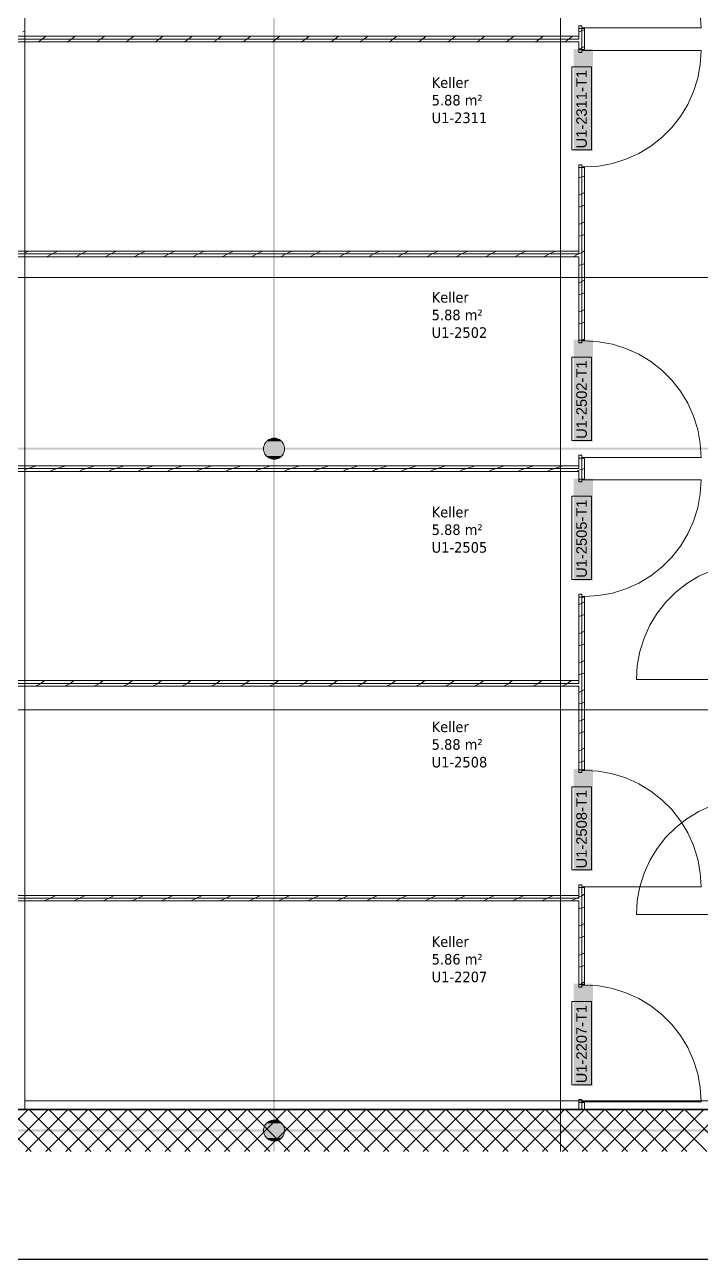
# Model space of a CAD drawing. Extents: x -1132 to 613, y -233 to 616.
# Drawn here: x -1011.7 to -915.4, y -174.5 to 1.4 of the extents above; entities that cross this region are included whole.
import ezdxf
from ezdxf.lldxf.tags import DXFTag

# ---------------------------------------------------------------- set-up
doc = ezdxf.new("R2010")
doc.units = 0
doc.layers.get('0').update_dxf_attribs({"lineweight": 13})
for name, color, linetype, lineweight in [('A-AREA-____-IDEN', 7, 'Continuous', 5), ('A-DOOR-____-IDEN', 7, 'Continuous', 5), ('A-DOOR-FRAM-MCUT', 7, 'Continuous', 9), ('A-DOOR-OPNG-OTLN', 7, 'Continuous', 9), ('A-FLOR-____-OVHD', 7, 'Strichpunkt - Fein', 9), ('A-WALL-____-MCUT', 7, 'Continuous', 35), ('A-WALL-____-PATT', 7, 'Continuous', 35), ('A-WALL-FNSH-MCUT', 7, 'Continuous', 35), ('S-GRID-____-OTLN', 7, 'Continuous', 5)]:
    doc.layers.add(name, color=color, linetype=linetype, lineweight=lineweight)
doc.layers.add('EL01_WAN_Leitung_Potentialausgleich', color=1, linetype='fein_strichliert', lineweight=13, true_color=0xff0000)
doc.styles.get("Standard").update_dxf_attribs({"font": 'arial.ttf'})
tags = doc.linetypes.add('_Rasterlinie_', pattern=[0.375, 0.2, -0.05, 0.075, -0.05]).pattern_tags.tags
tags[10:11] = [DXFTag(74, 4), DXFTag(75, 0), DXFTag(340, '0'), DXFTag(46, 1.0), DXFTag(50, 0.0), DXFTag(44, 0.0), DXFTag(45, 0.0)]
tags[8:9] = [DXFTag(74, 4), DXFTag(75, 0), DXFTag(340, '0'), DXFTag(46, 1.0), DXFTag(50, 0.0), DXFTag(44, 0.0), DXFTag(45, 0.0)]
tags[6:7] = [DXFTag(74, 4), DXFTag(75, 0), DXFTag(340, '0'), DXFTag(46, 1.0), DXFTag(50, 0.0), DXFTag(44, 0.0), DXFTag(45, 0.0)]
tags[4:5] = [DXFTag(74, 4), DXFTag(75, 0), DXFTag(340, '0'), DXFTag(46, 1.0), DXFTag(50, 0.0), DXFTag(44, 0.0), DXFTag(45, 0.0)]
tags = doc.linetypes.add('fein_strichliert', pattern=[4, 1, -2, 1]).pattern_tags.tags
tags[8:9] = [DXFTag(74, 4), DXFTag(75, 0), DXFTag(340, '0'), DXFTag(46, 0.0), DXFTag(50, 0.0), DXFTag(44, 0.0), DXFTag(45, 0.0)]
tags[6:7] = [DXFTag(74, 4), DXFTag(75, 0), DXFTag(340, '0'), DXFTag(46, 0.0), DXFTag(50, 0.0), DXFTag(44, 0.0), DXFTag(45, 0.0)]
tags[4:5] = [DXFTag(74, 4), DXFTag(75, 0), DXFTag(340, '0'), DXFTag(46, 0.0), DXFTag(50, 0.0), DXFTag(44, 0.0), DXFTag(45, 0.0)]
tags = doc.linetypes.add('Strichpunkt - Fein', pattern=[0.2, 0.1, -0.05, 0, -0.05]).pattern_tags.tags
tags[10:11] = [DXFTag(74, 4), DXFTag(75, 0), DXFTag(340, '0'), DXFTag(46, 1.0), DXFTag(50, 0.0), DXFTag(44, 0.0), DXFTag(45, 0.0)]
tags[8:9] = [DXFTag(74, 4), DXFTag(75, 0), DXFTag(340, '0'), DXFTag(46, 1.0), DXFTag(50, 0.0), DXFTag(44, 0.0), DXFTag(45, 0.0)]
tags[6:7] = [DXFTag(74, 4), DXFTag(75, 0), DXFTag(340, '0'), DXFTag(46, 1.0), DXFTag(50, 0.0), DXFTag(44, 0.0), DXFTag(45, 0.0)]
tags[4:5] = [DXFTag(74, 4), DXFTag(75, 0), DXFTag(340, '0'), DXFTag(46, 1.0), DXFTag(50, 0.0), DXFTag(44, 0.0), DXFTag(45, 0.0)]

# ---------------------------------------------------------------- blocks, each defined once
blk = doc.blocks.new('Referenz-A0UJ2EK7XE', base_point=(-1124.08, -162.87))
at = {"layer": 'A-DOOR-____-IDEN', "color": 0, "linetype": 'Continuous', "ltscale": 0.13}
for p, q in [((-933.8, -16.44), (-933.8, -4.6)), ((-933.8, -4.6), (-931.02, -4.6)), ((-931.02, -4.6), (-931.02, -16.44)), ((-931.02, -16.44), (-933.8, -16.44)), ((-933.8, -57.82), (-933.8, -45.98)), ((-933.8, -45.98), (-931.02, -45.98)), ((-931.02, -45.98), (-931.02, -57.82)), ((-931.02, -57.82), (-933.8, -57.82)), ((-933.8, -77.62), (-933.8, -65.78)), ((-933.8, -65.78), (-931.02, -65.78)), ((-931.02, -65.78), (-931.02, -77.62)), ((-931.02, -77.62), (-933.8, -77.62)), ((-933.8, -119), (-933.8, -107.16)), ((-933.8, -107.16), (-931.02, -107.16)), ((-931.02, -107.16), (-931.02, -119)), ((-931.02, -119), (-933.8, -119)), ((-933.8, -149.6), (-933.8, -137.76)), ((-933.8, -137.76), (-931.02, -137.76)), ((-931.02, -137.76), (-931.02, -149.6)), ((-931.02, -149.6), (-933.8, -149.6))]:
    blk.add_line(p, q, dxfattribs=at)
at = {"layer": 'A-DOOR-____-IDEN', "color": 7, "linetype": 'Continuous', "ltscale": 0.13, "true_color": 0xffffff}
for points in [[(-933.55, -16.62), (-930.79, -16.62), (-933.55, -2.08)], [(-930.79, -16.62), (-933.55, -2.08), (-930.79, -2.08)], [(-933.55, -58), (-930.79, -58), (-933.55, -43.46)], [(-930.79, -58), (-933.55, -43.46), (-930.79, -43.46)], [(-933.55, -77.8), (-930.79, -77.8), (-933.55, -63.26)], [(-930.79, -77.8), (-933.55, -63.26), (-930.79, -63.26)], [(-933.55, -119.18), (-930.79, -119.18), (-933.55, -104.64)], [(-930.79, -119.18), (-933.55, -104.64), (-930.79, -104.64)], [(-933.55, -149.77), (-930.79, -149.77), (-933.55, -135.23)], [(-930.79, -149.77), (-933.55, -135.23), (-930.79, -135.23)]]:
    blk.add_solid(points, dxfattribs=at)
at = {"layer": 'A-DOOR-FRAM-MCUT', "color": 0, "linetype": 'Continuous', "ltscale": 0.13}
for p, q in [((-932.41, 1.23), (-932.81, 1.23)), ((-932.81, 1.23), (-932.81, 0.83)), ((-932.81, 0.83), (-932.01, 0.83)), ((-932.41, 0.93), (-932.41, 1.23)), ((-932.01, 0.93), (-932.41, 0.93)), ((-932.01, 0.83), (-932.01, 0.93)), ((-932.81, -2.17), (-932.01, -2.17)), ((-932.81, -2.57), (-932.81, -2.17)), ((-932.41, -2.57), (-932.81, -2.57)), ((-932.41, -2.27), (-932.41, -2.57)), ((-932.01, -2.27), (-932.41, -2.27)), ((-932.01, -2.17), (-932.01, -2.27)), ((-932.81, -18.57), (-932.41, -18.57)), ((-932.81, -18.97), (-932.81, -18.57)), ((-932.01, -18.97), (-932.81, -18.97)), ((-932.41, -18.57), (-932.41, -18.87)), ((-932.41, -18.87), (-932.01, -18.87)), ((-932.01, -18.87), (-932.01, -18.97)), ((-932.01, -43.55), (-932.81, -43.55)), ((-932.81, -43.55), (-932.81, -43.95)), ((-932.81, -43.95), (-932.41, -43.95)), ((-932.41, -43.95), (-932.41, -43.65)), ((-932.41, -43.65), (-932.01, -43.65)), ((-932.01, -43.65), (-932.01, -43.55)), ((-932.41, -59.95), (-932.81, -59.95)), ((-932.81, -59.95), (-932.81, -60.35)), ((-932.81, -60.35), (-932.01, -60.35)), ((-932.41, -60.25), (-932.41, -59.95)), ((-932.01, -60.25), (-932.41, -60.25)), ((-932.01, -60.35), (-932.01, -60.25)), ((-932.81, -63.35), (-932.01, -63.35)), ((-932.81, -63.75), (-932.81, -63.35)), ((-932.41, -63.75), (-932.81, -63.75)), ((-932.41, -63.45), (-932.41, -63.75)), ((-932.01, -63.45), (-932.41, -63.45)), ((-932.01, -63.35), (-932.01, -63.45)), ((-932.81, -79.75), (-932.41, -79.75)), ((-932.81, -80.15), (-932.81, -79.75)), ((-932.01, -80.15), (-932.81, -80.15)), ((-932.41, -79.75), (-932.41, -80.05)), ((-932.41, -80.05), (-932.01, -80.05)), ((-932.01, -80.05), (-932.01, -80.15)), ((-932.01, -104.73), (-932.81, -104.73)), ((-932.81, -104.73), (-932.81, -105.13)), ((-932.81, -105.13), (-932.41, -105.13)), ((-932.41, -105.13), (-932.41, -104.83)), ((-932.41, -104.83), (-932.01, -104.83)), ((-932.01, -104.83), (-932.01, -104.73)), ((-932.41, -121.13), (-932.81, -121.13)), ((-932.81, -121.13), (-932.81, -121.53)), ((-932.41, -121.43), (-932.41, -121.13)), ((-932.81, -121.53), (-932.01, -121.53)), ((-932.01, -121.43), (-932.41, -121.43)), ((-932.01, -121.53), (-932.01, -121.43)), ((-932.01, -135.32), (-932.81, -135.32)), ((-932.81, -135.32), (-932.81, -135.72)), ((-932.01, -135.42), (-932.01, -135.32)), ((-932.81, -135.72), (-932.41, -135.72)), ((-932.41, -135.72), (-932.41, -135.42)), ((-932.41, -135.42), (-932.01, -135.42)), ((-932.41, -151.72), (-932.81, -151.72)), ((-932.81, -151.72), (-932.81, -152.12)), ((-932.81, -152.12), (-932.01, -152.12)), ((-932.41, -152.02), (-932.41, -151.72)), ((-932.01, -152.02), (-932.41, -152.02)), ((-932.01, -152.12), (-932.01, -152.02))]:
    blk.add_line(p, q, dxfattribs=at)
at = {"layer": 'A-DOOR-OPNG-OTLN', "color": 0, "linetype": 'Continuous', "ltscale": 0.13}
for p, q in [((-915.41, 0.93), (-915.53, 2.93)), ((-932.01, 0.93), (-915.41, 0.93)), ((-932.01, -2.27), (-915.41, -2.27)), ((-915.53, -4.27), (-915.41, -2.27)), ((-915.89, -6.24), (-915.53, -4.27)), ((-916.48, -8.15), (-915.89, -6.24)), ((-917.31, -9.98), (-916.48, -8.15)), ((-918.34, -11.7), (-917.31, -9.98)), ((-919.58, -13.28), (-918.34, -11.7)), ((-921, -14.69), (-919.58, -13.28)), ((-922.58, -15.93), (-921, -14.69)), ((-926.12, -17.79), (-924.29, -16.97)), ((-924.29, -16.97), (-922.58, -15.93)), ((-932.01, -18.87), (-930.01, -18.75)), ((-930.01, -18.75), (-928.03, -18.38)), ((-928.03, -18.38), (-926.12, -17.79)), ((-930.01, -43.77), (-932.01, -43.65)), ((-928.03, -44.13), (-930.01, -43.77)), ((-926.12, -44.73), (-928.03, -44.13)), ((-924.29, -45.55), (-926.12, -44.73)), ((-922.58, -46.59), (-924.29, -45.55)), ((-921, -47.82), (-922.58, -46.59)), ((-919.58, -49.24), (-921, -47.82)), ((-918.34, -50.82), (-919.58, -49.24)), ((-917.31, -52.53), (-918.34, -50.82)), ((-916.48, -54.36), (-917.31, -52.53)), ((-915.89, -56.28), (-916.48, -54.36)), ((-915.53, -58.25), (-915.89, -56.28)), ((-915.41, -60.25), (-915.53, -58.25)), ((-932.01, -60.25), (-915.41, -60.25)), ((-932.01, -63.45), (-915.41, -63.45)), ((-915.53, -65.45), (-915.41, -63.45)), ((-915.89, -67.42), (-915.53, -65.45)), ((-916.48, -69.34), (-915.89, -67.42)), ((-917.31, -71.16), (-916.48, -69.34)), ((-918.34, -72.88), (-917.31, -71.16)), ((-919.58, -74.46), (-918.34, -72.88)), ((-921, -75.87), (-919.58, -74.46)), ((-924.29, -78.15), (-922.58, -77.11)), ((-922.58, -77.11), (-921, -75.87)), ((-915.72, -77.17), (-917.44, -78.21)), ((-913.89, -76.35), (-915.72, -77.17)), ((-928.03, -79.57), (-926.12, -78.97)), ((-926.12, -78.97), (-924.29, -78.15)), ((-917.44, -78.21), (-919.01, -79.45)), ((-932.01, -80.05), (-930.01, -79.93)), ((-930.01, -79.93), (-928.03, -79.57)), ((-920.43, -80.86), (-921.67, -82.44)), ((-919.01, -79.45), (-920.43, -80.86)), ((-921.67, -82.44), (-922.7, -84.16)), ((-922.7, -84.16), (-923.53, -85.99)), ((-923.53, -85.99), (-924.12, -87.9)), ((-924.12, -87.9), (-924.49, -89.87)), ((-924.49, -89.87), (-924.61, -91.87)), ((-908.01, -91.87), (-924.61, -91.87)), ((-930.01, -104.95), (-932.01, -104.83)), ((-928.03, -105.31), (-930.01, -104.95)), ((-926.12, -105.91), (-928.03, -105.31)), ((-924.29, -106.73), (-926.12, -105.91)), ((-922.58, -107.77), (-924.29, -106.73)), ((-921, -109.01), (-922.58, -107.77)), ((-919.58, -110.42), (-921, -109.01)), ((-918.34, -112), (-919.58, -110.42)), ((-915.72, -110.67), (-917.44, -111.71)), ((-913.89, -109.85), (-915.72, -110.67)), ((-917.44, -111.71), (-919.01, -112.95)), ((-917.31, -113.72), (-918.34, -112)), ((-919.01, -112.95), (-920.43, -114.36)), ((-916.48, -115.54), (-917.31, -113.72)), ((-921.67, -115.94), (-922.7, -117.66)), ((-920.43, -114.36), (-921.67, -115.94)), ((-915.89, -117.46), (-916.48, -115.54)), ((-922.7, -117.66), (-923.53, -119.49)), ((-915.53, -119.43), (-915.89, -117.46)), ((-923.53, -119.49), (-924.12, -121.4)), ((-915.41, -121.43), (-915.53, -119.43)), ((-932.01, -121.43), (-915.41, -121.43)), ((-924.12, -121.4), (-924.49, -123.37)), ((-924.49, -123.37), (-924.61, -125.37)), ((-908.01, -125.37), (-924.61, -125.37)), ((-930.01, -135.54), (-932.01, -135.42)), ((-928.03, -135.9), (-930.01, -135.54)), ((-926.12, -136.5), (-928.03, -135.9)), ((-924.29, -137.32), (-926.12, -136.5)), ((-922.58, -138.36), (-924.29, -137.32)), ((-921, -139.6), (-922.58, -138.36)), ((-919.58, -141.01), (-921, -139.6)), ((-918.34, -142.59), (-919.58, -141.01)), ((-917.31, -144.31), (-918.34, -142.59)), ((-916.48, -146.14), (-917.31, -144.31)), ((-915.89, -148.05), (-916.48, -146.14)), ((-915.53, -150.02), (-915.89, -148.05)), ((-915.41, -152.02), (-915.53, -150.02)), ((-932.01, -152.02), (-915.41, -152.02))]:
    blk.add_line(p, q, dxfattribs=at)
at = {"layer": 'A-FLOR-____-OVHD', "color": 0, "linetype": 'Strichpunkt - Fein', "ltscale": 0.13}
for p, q in [((-863.81, -151.92), (-1011.71, -151.92)), ((-239.31, -153.12), (-1003.21, -153.12))]:
    blk.add_line(p, q, dxfattribs=at)
at = {"layer": 'A-WALL-____-MCUT', "color": 0, "linetype": 'Continuous', "lineweight": 9, "ltscale": 0.13}
for p, q in [((-932.41, -2.17), (-932.41, 0.83)), ((-932.81, -0.67), (-1087.21, -0.67)), ((-932.81, -0.67), (-932.81, -0.27)), ((-932.41, -43.55), (-932.41, -18.97)), ((-932.81, -31.26), (-1082.31, -31.26)), ((-932.81, -31.26), (-932.81, -30.86)), ((-932.81, -61.85), (-932.81, -61.45)), ((-932.41, -63.35), (-932.41, -60.35)), ((-932.81, -61.85), (-1087.21, -61.85)), ((-932.41, -104.73), (-932.41, -80.15)), ((-932.81, -92.44), (-1082.31, -92.44)), ((-932.81, -92.44), (-932.81, -92.04)), ((-932.81, -123.03), (-1087.61, -123.03)), ((-932.81, -123.03), (-932.81, -122.63)), ((-932.41, -135.32), (-932.41, -121.53)), ((-932.41, -153.12), (-932.41, -152.12))]:
    blk.add_line(p, q, dxfattribs=at)
at = {"layer": 'A-WALL-____-MCUT', "color": 0, "linetype": 'Continuous', "ltscale": 0.35}
blk.add_line((-862.61, -153.12), (-1077.21, -153.12), dxfattribs=at)
at = {"layer": 'A-WALL-____-PATT', "color": 0, "linetype": 'Continuous', "lineweight": 9, "ltscale": 0.13}
for p, q in [((-1011.71, 0.47), (-1011.98, 0.38)), ((-932.41, 0.52), (-932.81, 0.39)), ((-932.01, 0.66), (-932.41, 0.52)), ((-1009.44, -0.85), (-1009.88, -1.07)), ((-1009.22, -0.67), (-1009.52, -0.89)), ((-1008.69, -0.27), (-1009.22, -0.67)), ((-1005.28, -0.85), (-1005.72, -1.07)), ((-1005.05, -0.67), (-1005.35, -0.89)), ((-1004.52, -0.27), (-1005.05, -0.67)), ((-1001.11, -0.85), (-1001.55, -1.07)), ((-1000.89, -0.67), (-1001.18, -0.89)), ((-1000.36, -0.27), (-1000.89, -0.67)), ((-996.95, -0.85), (-997.39, -1.07)), ((-996.72, -0.67), (-997.02, -0.89)), ((-996.19, -0.27), (-996.72, -0.67)), ((-992.78, -0.85), (-993.22, -1.07)), ((-992.56, -0.67), (-992.85, -0.89)), ((-992.03, -0.27), (-992.56, -0.67)), ((-988.62, -0.85), (-989.06, -1.07)), ((-988.39, -0.67), (-988.69, -0.89)), ((-987.86, -0.27), (-988.39, -0.67)), ((-984.45, -0.85), (-984.89, -1.07)), ((-984.23, -0.67), (-984.52, -0.89)), ((-983.7, -0.27), (-984.23, -0.67)), ((-980.29, -0.85), (-980.73, -1.07)), ((-980.06, -0.67), (-980.36, -0.89)), ((-979.53, -0.27), (-980.06, -0.67)), ((-976.12, -0.85), (-976.56, -1.07)), ((-975.9, -0.67), (-976.19, -0.89)), ((-975.37, -0.27), (-975.9, -0.67)), ((-971.96, -0.85), (-972.4, -1.07)), ((-971.73, -0.67), (-972.03, -0.89)), ((-971.2, -0.27), (-971.73, -0.67)), ((-967.79, -0.85), (-968.23, -1.07)), ((-967.57, -0.67), (-967.86, -0.89)), ((-967.04, -0.27), (-967.57, -0.67)), ((-963.63, -0.85), (-964.07, -1.07)), ((-963.4, -0.67), (-963.7, -0.89)), ((-962.87, -0.27), (-963.4, -0.67)), ((-959.46, -0.85), (-959.9, -1.07)), ((-959.24, -0.67), (-959.53, -0.89)), ((-958.71, -0.27), (-959.24, -0.67)), ((-955.3, -0.85), (-955.74, -1.07)), ((-955.07, -0.67), (-955.37, -0.89)), ((-954.54, -0.27), (-955.07, -0.67)), ((-951.13, -0.85), (-951.57, -1.07)), ((-950.91, -0.67), (-951.2, -0.89)), ((-950.38, -0.27), (-950.91, -0.67)), ((-946.97, -0.85), (-947.41, -1.07)), ((-946.74, -0.67), (-947.04, -0.89)), ((-946.21, -0.27), (-946.74, -0.67)), ((-942.8, -0.85), (-943.24, -1.07)), ((-942.58, -0.67), (-942.87, -0.89)), ((-942.05, -0.27), (-942.58, -0.67)), ((-938.64, -0.85), (-939.08, -1.07)), ((-938.41, -0.67), (-938.7, -0.88)), ((-937.88, -0.27), (-938.41, -0.67)), ((-934.47, -0.85), (-934.91, -1.07)), ((-934.25, -0.67), (-934.54, -0.88)), ((-933.72, -0.27), (-934.25, -0.67)), ((-932.01, -1.7), (-932.41, -1.9)), ((-932.41, -1.9), (-932.81, -2.1)), ((-932.41, -20.3), (-932.81, -20.43)), ((-932.01, -20.17), (-932.41, -20.3)), ((-932.41, -22.72), (-932.81, -22.92)), ((-932.01, -22.52), (-932.41, -22.72)), ((-932.41, -24.47), (-932.81, -24.6)), ((-932.01, -24.33), (-932.41, -24.47)), ((-932.41, -26.88), (-932.81, -27.08)), ((-932.01, -26.68), (-932.41, -26.88)), ((-932.41, -28.63), (-932.81, -28.76)), ((-932.01, -28.5), (-932.41, -28.63)), ((-1011.16, -30.86), (-1011.71, -31.13)), ((-1007.79, -31.26), (-1008.59, -31.66)), ((-1006.99, -30.86), (-1007.79, -31.26)), ((-1003.63, -31.26), (-1004.43, -31.66)), ((-1002.83, -30.86), (-1003.63, -31.26)), ((-999.46, -31.26), (-1000.26, -31.66)), ((-998.66, -30.86), (-999.46, -31.26)), ((-995.3, -31.26), (-996.1, -31.66)), ((-994.5, -30.86), (-995.3, -31.26)), ((-991.13, -31.26), (-991.93, -31.66)), ((-990.33, -30.86), (-991.13, -31.26)), ((-986.97, -31.26), (-987.77, -31.66)), ((-986.17, -30.86), (-986.97, -31.26)), ((-982.8, -31.26), (-983.6, -31.66)), ((-982, -30.86), (-982.8, -31.26)), ((-978.64, -31.26), (-979.44, -31.66)), ((-977.84, -30.86), (-978.64, -31.26)), ((-974.47, -31.26), (-975.27, -31.66)), ((-973.67, -30.86), (-974.47, -31.26)), ((-970.31, -31.26), (-971.11, -31.66)), ((-969.51, -30.86), (-970.31, -31.26)), ((-966.14, -31.26), (-966.94, -31.66)), ((-965.34, -30.86), (-966.14, -31.26)), ((-961.98, -31.26), (-962.78, -31.66)), ((-961.18, -30.86), (-961.98, -31.26)), ((-957.81, -31.26), (-958.61, -31.66)), ((-957.01, -30.86), (-957.81, -31.26)), ((-953.65, -31.26), (-954.45, -31.66)), ((-952.85, -30.86), (-953.65, -31.26)), ((-949.48, -31.26), (-950.28, -31.66)), ((-948.68, -30.86), (-949.48, -31.26)), ((-945.32, -31.26), (-946.12, -31.66)), ((-944.52, -30.86), (-945.32, -31.26)), ((-941.15, -31.26), (-941.95, -31.66)), ((-940.35, -30.86), (-941.15, -31.26)), ((-936.99, -31.26), (-937.79, -31.66)), ((-936.19, -30.86), (-936.99, -31.26)), ((-932.82, -31.26), (-933.62, -31.66)), ((-932.81, -31.25), (-932.82, -31.26)), ((-932.41, -31.05), (-932.81, -31.25)), ((-932.01, -30.85), (-932.41, -31.05)), ((-932.41, -32.79), (-932.81, -32.93)), ((-932.01, -32.66), (-932.41, -32.79)), ((-932.01, -35.01), (-932.41, -35.21)), ((-932.41, -35.21), (-932.81, -35.41)), ((-932.01, -36.83), (-932.41, -36.96)), ((-932.41, -36.96), (-932.81, -37.09)), ((-932.41, -39.38), (-932.81, -39.58)), ((-932.01, -39.18), (-932.41, -39.38)), ((-932.41, -41.12), (-932.81, -41.26)), ((-932.01, -40.99), (-932.41, -41.12)), ((-932.41, -43.54), (-932.42, -43.55)), ((-932.01, -43.34), (-932.41, -43.54)), ((-1010.04, -61.45), (-1011.24, -61.85)), ((-1005.87, -61.45), (-1007.07, -61.85)), ((-1001.71, -61.45), (-1002.91, -61.85)), ((-997.55, -61.45), (-998.75, -61.85)), ((-993.38, -61.45), (-994.58, -61.85)), ((-989.22, -61.45), (-990.42, -61.85)), ((-985.05, -61.45), (-986.25, -61.85)), ((-980.89, -61.45), (-982.09, -61.85)), ((-976.72, -61.45), (-977.92, -61.85)), ((-972.56, -61.45), (-973.76, -61.85)), ((-968.39, -61.45), (-969.59, -61.85)), ((-964.23, -61.45), (-965.43, -61.85)), ((-960.06, -61.45), (-961.26, -61.85)), ((-955.9, -61.45), (-957.1, -61.85)), ((-951.73, -61.45), (-952.93, -61.85)), ((-947.57, -61.45), (-948.77, -61.85)), ((-943.4, -61.45), (-944.6, -61.85)), ((-939.24, -61.45), (-940.44, -61.85)), ((-935.07, -61.45), (-936.27, -61.85)), ((-932.7, -60.35), (-932.81, -60.4)), ((-1011.24, -61.85), (-1011.71, -62)), ((-1007.84, -62.11), (-1008.03, -62.25)), ((-1007.07, -61.85), (-1007.81, -62.09)), ((-1003.68, -62.11), (-1003.86, -62.25)), ((-1002.91, -61.85), (-1003.65, -62.09)), ((-999.51, -62.11), (-999.7, -62.25)), ((-998.75, -61.85), (-999.48, -62.09)), ((-995.35, -62.11), (-995.53, -62.25)), ((-994.58, -61.85), (-995.31, -62.09)), ((-991.18, -62.11), (-991.37, -62.25)), ((-990.42, -61.85), (-991.15, -62.09)), ((-987.02, -62.11), (-987.2, -62.25)), ((-986.25, -61.85), (-986.98, -62.09)), ((-982.85, -62.11), (-983.04, -62.25)), ((-982.09, -61.85), (-982.82, -62.09)), ((-978.68, -62.11), (-978.87, -62.25)), ((-977.92, -61.85), (-978.65, -62.09)), ((-974.52, -62.11), (-974.71, -62.25)), ((-973.76, -61.85), (-974.49, -62.09)), ((-970.35, -62.11), (-970.54, -62.25)), ((-969.59, -61.85), (-970.32, -62.09)), ((-966.19, -62.11), (-966.38, -62.25)), ((-965.43, -61.85), (-966.16, -62.09)), ((-962.02, -62.11), (-962.21, -62.25)), ((-961.26, -61.85), (-961.99, -62.09)), ((-957.86, -62.11), (-958.05, -62.25)), ((-957.1, -61.85), (-957.83, -62.09)), ((-953.69, -62.11), (-953.88, -62.25)), ((-952.93, -61.85), (-953.66, -62.09)), ((-949.53, -62.11), (-949.72, -62.25)), ((-948.77, -61.85), (-949.5, -62.09)), ((-945.36, -62.11), (-945.55, -62.25)), ((-944.6, -61.85), (-945.33, -62.09)), ((-941.2, -62.11), (-941.39, -62.25)), ((-940.44, -61.85), (-941.17, -62.09)), ((-937.03, -62.11), (-937.22, -62.25)), ((-936.27, -61.85), (-937, -62.09)), ((-932.87, -62.1), (-933.06, -62.25)), ((-932.81, -62.08), (-932.84, -62.09)), ((-932.41, -61.95), (-932.81, -62.08)), ((-932.01, -61.81), (-932.41, -61.95)), ((-932.01, -80.83), (-932.41, -81.03)), ((-932.41, -81.03), (-932.81, -81.23)), ((-932.01, -82.64), (-932.41, -82.77)), ((-932.41, -82.77), (-932.81, -82.9)), ((-932.41, -85.19), (-932.81, -85.39)), ((-932.01, -84.99), (-932.41, -85.19)), ((-932.41, -86.94), (-932.81, -87.07)), ((-932.01, -86.8), (-932.41, -86.94)), ((-932.41, -89.36), (-932.81, -89.56)), ((-932.01, -89.16), (-932.41, -89.36)), ((-932.41, -91.1), (-932.81, -91.23)), ((-932.01, -90.97), (-932.41, -91.1)), ((-1009.45, -92.48), (-1010.17, -92.84)), ((-1009.41, -92.44), (-1009.5, -92.51)), ((-1008.88, -92.04), (-1009.41, -92.44)), ((-1005.28, -92.48), (-1006.01, -92.84)), ((-1005.24, -92.44), (-1005.34, -92.51)), ((-1004.71, -92.04), (-1005.24, -92.44)), ((-1001.12, -92.48), (-1001.84, -92.84)), ((-1001.08, -92.44), (-1001.17, -92.51)), ((-1000.55, -92.04), (-1001.08, -92.44)), ((-996.95, -92.48), (-997.68, -92.84)), ((-996.91, -92.44), (-997.01, -92.51)), ((-996.38, -92.04), (-996.91, -92.44)), ((-992.79, -92.48), (-993.51, -92.84)), ((-992.75, -92.44), (-992.84, -92.51)), ((-992.22, -92.04), (-992.75, -92.44)), ((-988.62, -92.48), (-989.35, -92.84)), ((-988.58, -92.44), (-988.68, -92.51)), ((-988.05, -92.04), (-988.58, -92.44)), ((-984.46, -92.48), (-985.18, -92.84)), ((-984.42, -92.44), (-984.51, -92.51)), ((-983.89, -92.04), (-984.42, -92.44)), ((-980.29, -92.48), (-981.02, -92.84)), ((-980.25, -92.44), (-980.35, -92.51)), ((-979.72, -92.04), (-980.25, -92.44)), ((-976.13, -92.48), (-976.85, -92.84)), ((-976.09, -92.44), (-976.18, -92.51)), ((-975.56, -92.04), (-976.09, -92.44)), ((-971.96, -92.48), (-972.69, -92.84)), ((-971.92, -92.44), (-972.02, -92.51)), ((-971.39, -92.04), (-971.92, -92.44)), ((-967.8, -92.48), (-968.52, -92.84)), ((-967.76, -92.44), (-967.85, -92.51)), ((-967.23, -92.04), (-967.76, -92.44)), ((-963.63, -92.48), (-964.36, -92.84)), ((-963.59, -92.44), (-963.69, -92.51)), ((-963.06, -92.04), (-963.59, -92.44)), ((-959.47, -92.48), (-960.19, -92.84)), ((-959.43, -92.44), (-959.52, -92.51)), ((-958.9, -92.04), (-959.43, -92.44)), ((-955.3, -92.48), (-956.03, -92.84)), ((-955.26, -92.44), (-955.36, -92.51)), ((-954.73, -92.04), (-955.26, -92.44)), ((-951.14, -92.48), (-951.86, -92.84)), ((-951.1, -92.44), (-951.19, -92.51)), ((-950.57, -92.04), (-951.1, -92.44)), ((-946.97, -92.48), (-947.7, -92.84)), ((-946.93, -92.44), (-947.02, -92.51)), ((-946.4, -92.04), (-946.93, -92.44)), ((-942.81, -92.48), (-943.53, -92.84)), ((-942.77, -92.44), (-942.86, -92.51)), ((-942.24, -92.04), (-942.77, -92.44)), ((-938.64, -92.48), (-939.37, -92.84)), ((-938.6, -92.44), (-938.69, -92.51)), ((-938.07, -92.04), (-938.6, -92.44)), ((-934.48, -92.48), (-935.2, -92.84)), ((-934.44, -92.44), (-934.53, -92.51)), ((-933.91, -92.04), (-934.44, -92.44)), ((-932.41, -93.52), (-932.81, -93.72)), ((-932.01, -93.32), (-932.41, -93.52)), ((-932.41, -95.27), (-932.81, -95.4)), ((-932.01, -95.13), (-932.41, -95.27)), ((-932.41, -97.69), (-932.81, -97.89)), ((-932.01, -97.49), (-932.41, -97.69)), ((-932.41, -99.43), (-932.81, -99.56)), ((-932.01, -99.3), (-932.41, -99.43)), ((-932.41, -101.85), (-932.81, -102.05)), ((-932.01, -101.65), (-932.41, -101.85)), ((-932.41, -103.59), (-932.81, -103.73)), ((-932.01, -103.46), (-932.41, -103.59)), ((-1011.45, -122.63), (-1011.71, -122.76)), ((-1008.08, -123.03), (-1008.88, -123.43)), ((-1007.28, -122.63), (-1008.08, -123.03)), ((-1003.92, -123.03), (-1004.72, -123.43)), ((-1003.12, -122.63), (-1003.92, -123.03)), ((-999.75, -123.03), (-1000.55, -123.43)), ((-998.95, -122.63), (-999.75, -123.03)), ((-995.59, -123.03), (-996.39, -123.43)), ((-994.79, -122.63), (-995.59, -123.03)), ((-991.42, -123.03), (-992.22, -123.43)), ((-990.62, -122.63), (-991.42, -123.03)), ((-987.26, -123.03), (-988.06, -123.43)), ((-986.46, -122.63), (-987.26, -123.03)), ((-983.09, -123.03), (-983.89, -123.43)), ((-982.29, -122.63), (-983.09, -123.03)), ((-978.93, -123.03), (-979.73, -123.43)), ((-978.13, -122.63), (-978.93, -123.03)), ((-974.76, -123.03), (-975.56, -123.43)), ((-973.96, -122.63), (-974.76, -123.03)), ((-970.6, -123.03), (-971.4, -123.43)), ((-969.8, -122.63), (-970.6, -123.03)), ((-966.43, -123.03), (-967.23, -123.43)), ((-965.63, -122.63), (-966.43, -123.03)), ((-962.27, -123.03), (-963.07, -123.43)), ((-961.47, -122.63), (-962.27, -123.03)), ((-958.1, -123.03), (-958.9, -123.43)), ((-957.3, -122.63), (-958.1, -123.03)), ((-953.94, -123.03), (-954.74, -123.43)), ((-953.14, -122.63), (-953.94, -123.03)), ((-949.77, -123.03), (-950.57, -123.43)), ((-948.97, -122.63), (-949.77, -123.03)), ((-945.61, -123.03), (-946.41, -123.43)), ((-944.81, -122.63), (-945.61, -123.03)), ((-941.44, -123.03), (-942.24, -123.43)), ((-940.64, -122.63), (-941.44, -123.03)), ((-937.28, -123.03), (-938.08, -123.43)), ((-936.48, -122.63), (-937.28, -123.03)), ((-933.11, -123.03), (-933.91, -123.43)), ((-932.81, -122.88), (-933.11, -123.03)), ((-932.41, -122.68), (-932.81, -122.88)), ((-932.01, -122.48), (-932.41, -122.68)), ((-932.41, -124.42), (-932.81, -124.55)), ((-932.01, -124.29), (-932.41, -124.42)), ((-932.41, -126.84), (-932.81, -127.04)), ((-932.01, -126.64), (-932.41, -126.84)), ((-932.41, -128.58), (-932.81, -128.72)), ((-932.01, -128.45), (-932.41, -128.58)), ((-932.41, -131.01), (-932.81, -131.21)), ((-932.01, -130.81), (-932.41, -131.01)), ((-932.41, -132.75), (-932.81, -132.88)), ((-932.01, -132.61), (-932.41, -132.75)), ((-932.41, -135.17), (-932.71, -135.32)), ((-932.01, -134.97), (-932.41, -135.17)), ((-1017.18, -159.1), (-1011.2, -153.12)), ((-1010.77, -159.1), (-1016.75, -153.12)), ((-1014.36, -159.1), (-1008.37, -153.12)), ((-1007.94, -159.1), (-1013.92, -153.12)), ((-1011.53, -159.1), (-1005.55, -153.12)), ((-1005.11, -159.1), (-1011.09, -153.12)), ((-1008.7, -159.1), (-1002.72, -153.12)), ((-1002.28, -159.1), (-1008.26, -153.12)), ((-1005.87, -159.1), (-999.89, -153.12)), ((-999.45, -159.1), (-1005.43, -153.12)), ((-1003.04, -159.1), (-997.06, -153.12)), ((-996.62, -159.1), (-1002.6, -153.12)), ((-1000.21, -159.1), (-994.23, -153.12)), ((-993.79, -159.1), (-999.78, -153.12)), ((-997.39, -159.1), (-991.4, -153.12)), ((-990.97, -159.1), (-996.95, -153.12)), ((-994.56, -159.1), (-988.58, -153.12)), ((-988.14, -159.1), (-994.12, -153.12)), ((-991.73, -159.1), (-985.75, -153.12)), ((-985.31, -159.1), (-991.29, -153.12)), ((-988.9, -159.1), (-982.92, -153.12)), ((-982.48, -159.1), (-988.46, -153.12)), ((-986.07, -159.1), (-980.09, -153.12)), ((-979.65, -159.1), (-985.63, -153.12)), ((-983.24, -159.1), (-977.26, -153.12)), ((-976.82, -159.1), (-982.81, -153.12)), ((-980.42, -159.1), (-974.43, -153.12)), ((-974, -159.1), (-979.98, -153.12)), ((-977.59, -159.1), (-971.61, -153.12)), ((-971.17, -159.1), (-977.15, -153.12)), ((-974.76, -159.1), (-968.78, -153.12)), ((-968.34, -159.1), (-974.32, -153.12)), ((-971.93, -159.1), (-965.95, -153.12)), ((-965.51, -159.1), (-971.49, -153.12)), ((-969.1, -159.1), (-963.12, -153.12)), ((-962.68, -159.1), (-968.66, -153.12)), ((-966.27, -159.1), (-960.29, -153.12)), ((-959.85, -159.1), (-965.83, -153.12)), ((-963.44, -159.1), (-957.46, -153.12)), ((-957.02, -159.1), (-963.01, -153.12)), ((-960.62, -159.1), (-954.63, -153.12)), ((-954.2, -159.1), (-960.18, -153.12)), ((-957.79, -159.1), (-951.81, -153.12)), ((-951.37, -159.1), (-957.35, -153.12)), ((-954.96, -159.1), (-948.98, -153.12)), ((-948.54, -159.1), (-954.52, -153.12)), ((-952.13, -159.1), (-946.15, -153.12)), ((-945.71, -159.1), (-951.69, -153.12)), ((-949.3, -159.1), (-943.32, -153.12)), ((-942.88, -159.1), (-948.86, -153.12)), ((-946.47, -159.1), (-940.49, -153.12)), ((-940.05, -159.1), (-946.04, -153.12)), ((-943.65, -159.1), (-937.66, -153.12)), ((-937.23, -159.1), (-943.21, -153.12)), ((-940.82, -159.1), (-934.84, -153.12)), ((-934.4, -159.1), (-940.38, -153.12)), ((-937.99, -159.1), (-932.01, -153.12)), ((-931.57, -159.1), (-937.55, -153.12)), ((-935.16, -159.1), (-929.18, -153.12)), ((-928.74, -159.1), (-934.72, -153.12)), ((-932.33, -159.1), (-926.35, -153.12)), ((-925.91, -159.1), (-931.89, -153.12)), ((-929.5, -159.1), (-923.52, -153.12)), ((-923.08, -159.1), (-929.07, -153.12)), ((-926.68, -159.1), (-920.69, -153.12)), ((-920.26, -159.1), (-926.24, -153.12)), ((-923.85, -159.1), (-917.87, -153.12)), ((-917.43, -159.1), (-923.41, -153.12)), ((-921.02, -159.1), (-915.04, -153.12)), ((-914.6, -159.1), (-920.58, -153.12)), ((-918.19, -159.1), (-912.21, -153.12)), ((-911.77, -159.1), (-917.75, -153.12))]:
    blk.add_line(p, q, dxfattribs=at)
at = {"layer": 'A-WALL-FNSH-MCUT', "color": 0, "linetype": 'Continuous', "lineweight": 9, "ltscale": 0.13}
for p, q in [((-1011.71, -153.12), (-1011.71, 24.98)), ((-932.81, 0.83), (-932.81, -0.27)), ((-932.01, 0.83), (-932.81, 0.83)), ((-932.01, -2.17), (-932.01, 0.83)), ((-932.81, -0.27), (-1087.21, -0.27)), ((-1087.21, -1.07), (-932.81, -1.07)), ((-932.81, -1.07), (-932.81, -2.17)), ((-932.81, -2.17), (-932.01, -2.17)), ((-932.81, -18.97), (-932.81, -30.86)), ((-932.01, -18.97), (-932.81, -18.97)), ((-932.01, -43.55), (-932.01, -18.97)), ((-932.81, -30.86), (-1082.31, -30.86)), ((-1082.31, -31.66), (-932.81, -31.66)), ((-932.81, -31.66), (-932.81, -43.55)), ((-932.81, -43.55), (-932.01, -43.55)), ((-932.81, -61.45), (-1087.21, -61.45)), ((-932.81, -60.35), (-932.81, -61.45)), ((-932.01, -60.35), (-932.81, -60.35)), ((-932.01, -63.35), (-932.01, -60.35)), ((-1087.21, -62.25), (-932.81, -62.25)), ((-932.81, -62.25), (-932.81, -63.35)), ((-932.81, -63.35), (-932.01, -63.35)), ((-932.81, -80.15), (-932.81, -92.04)), ((-932.01, -80.15), (-932.81, -80.15)), ((-932.01, -104.73), (-932.01, -80.15)), ((-932.81, -92.04), (-1082.31, -92.04)), ((-1082.31, -92.84), (-932.81, -92.84)), ((-932.81, -92.84), (-932.81, -104.73)), ((-932.81, -104.73), (-932.01, -104.73)), ((-932.81, -122.63), (-1087.21, -122.63)), ((-932.81, -121.53), (-932.81, -122.63)), ((-932.01, -121.53), (-932.81, -121.53)), ((-932.01, -135.32), (-932.01, -121.53)), ((-1077.21, -123.43), (-932.81, -123.43)), ((-932.81, -123.43), (-932.81, -135.32)), ((-932.81, -135.32), (-932.01, -135.32)), ((-932.81, -152.12), (-932.81, -153.12)), ((-932.01, -152.12), (-932.81, -152.12)), ((-932.01, -153.12), (-932.01, -152.12))]:
    blk.add_line(p, q, dxfattribs=at)
at = {"layer": 'S-GRID-____-OTLN', "color": 0, "linetype": '_Rasterlinie_', "ltscale": 0.13}
for p, q in [((-935.41, -159.1), (-935.41, 585.98)), ((-1115.8, -34.62), (95.18, -34.62)), ((-1115.8, -96.22), (95.18, -96.22))]:
    blk.add_line(p, q, dxfattribs=at)
at = {"layer": 'A-AREA-____-IDEN', "color": 0, "linetype": 'Continuous', "ltscale": 0.13, "char_height": 1.5, "attachment_point": 1}
for s, insert in [('{\\W0.9;\\fVerdana;Keller}', (-953.77, -6.11)), ('{\\W0.9;\\fVerdana;5.88 m²}', (-953.77, -8.62)), ('{\\W0.9;\\fVerdana;U1-2311}', (-953.77, -11.13)), ('{\\W0.9;\\fVerdana;Keller}', (-953.77, -36.7)), ('{\\W0.9;\\fVerdana;5.88 m²}', (-953.77, -39.21)), ('{\\W0.9;\\fVerdana;U1-2502}', (-953.77, -41.72)), ('{\\W0.9;\\fVerdana;Keller}', (-953.77, -67.29)), ('{\\W0.9;\\fVerdana;5.88 m²}', (-953.77, -69.8)), ('{\\W0.9;\\fVerdana;U1-2505}', (-953.77, -72.32)), ('{\\W0.9;\\fVerdana;Keller}', (-953.77, -97.88)), ('{\\W0.9;\\fVerdana;5.88 m²}', (-953.77, -100.39)), ('{\\W0.9;\\fVerdana;U1-2508}', (-953.77, -102.91)), ('{\\W0.9;\\fVerdana;Keller}', (-953.77, -128.47)), ('{\\W0.9;\\fVerdana;5.86 m²}', (-953.77, -130.98)), ('{\\W0.9;\\fVerdana;U1-2207}', (-953.77, -133.5))]:
    blk.add_mtext(s, dxfattribs=dict(at, insert=insert))
at = {"layer": 'A-DOOR-____-IDEN', "color": 0, "linetype": 'Continuous', "ltscale": 0.13, "char_height": 1.5, "attachment_point": 1, "rotation": 90}
for s, insert in [('{\\fArial;U1-2311-T1}', (-933.18, -16.24)), ('{\\fArial;U1-2502-T1}', (-933.18, -57.62)), ('{\\fArial;U1-2505-T1}', (-933.18, -77.42)), ('{\\fArial;U1-2508-T1}', (-933.18, -118.8)), ('{\\fArial;U1-2207-T1}', (-933.18, -149.4))]:
    blk.add_mtext(s, dxfattribs=dict(at, insert=insert))
blk = doc.blocks.new('Anschlusspunkt-A0UJ2EPPXE', base_point=(-977.7, -157.63))
at = {"color": 0, "linetype": 'ByBlock', "lineweight": -2, "ltscale": 0.13}
for p, q in [((-976.78, -154.74), (-976.95, -154.83)), ((-976.59, -154.68), (-976.78, -154.74)), ((-976.4, -154.64), (-976.59, -154.68)), ((-976.2, -154.63), (-976.4, -154.64)), ((-976.01, -154.64), (-976.2, -154.63)), ((-975.81, -154.68), (-976.01, -154.64)), ((-975.63, -154.74), (-975.81, -154.68)), ((-975.45, -154.83), (-975.63, -154.74)), ((-977.69, -155.93), (-977.7, -156.13)), ((-977.7, -156.13), (-977.69, -156.32)), ((-977.65, -155.74), (-977.69, -155.93)), ((-977.69, -156.32), (-977.65, -156.52)), ((-977.59, -155.55), (-977.65, -155.74)), ((-977.5, -155.38), (-977.59, -155.55)), ((-977.39, -155.21), (-977.5, -155.38)), ((-977.26, -155.07), (-977.39, -155.21)), ((-977.11, -154.94), (-977.26, -155.07)), ((-976.95, -154.83), (-977.11, -154.94)), ((-975.29, -154.94), (-975.45, -154.83)), ((-975.14, -155.07), (-975.29, -154.94)), ((-975.01, -155.21), (-975.14, -155.07)), ((-974.9, -155.38), (-975.01, -155.21)), ((-974.82, -155.55), (-974.9, -155.38)), ((-974.75, -155.74), (-974.82, -155.55)), ((-974.71, -155.93), (-974.75, -155.74)), ((-974.75, -156.52), (-974.71, -156.32)), ((-974.7, -156.13), (-974.71, -155.93)), ((-974.71, -156.32), (-974.7, -156.13)), ((-977.65, -156.52), (-977.59, -156.7)), ((-977.59, -156.7), (-977.5, -156.88)), ((-977.5, -156.88), (-977.39, -157.04)), ((-977.39, -157.04), (-977.26, -157.19)), ((-977.26, -157.19), (-977.11, -157.32)), ((-977.11, -157.32), (-976.95, -157.43)), ((-976.95, -157.43), (-976.78, -157.51)), ((-976.78, -157.51), (-976.59, -157.58)), ((-976.59, -157.58), (-976.4, -157.61)), ((-976.4, -157.61), (-976.2, -157.63)), ((-976.2, -157.63), (-976.01, -157.61)), ((-976.01, -157.61), (-975.81, -157.58)), ((-975.81, -157.58), (-975.63, -157.51)), ((-975.63, -157.51), (-975.45, -157.43)), ((-975.45, -157.43), (-975.29, -157.32)), ((-975.29, -157.32), (-975.14, -157.19)), ((-975.14, -157.19), (-975.01, -157.04)), ((-975.01, -157.04), (-974.9, -156.88)), ((-974.9, -156.88), (-974.82, -156.7)), ((-974.82, -156.7), (-974.75, -156.52))]:
    blk.add_line(p, q, dxfattribs=at)
for points in [[(-975.47, -154.82), (-976.93, -154.82), (-975.81, -154.68)], [(-976.93, -154.82), (-975.81, -154.68), (-976.61, -154.68)], [(-975.81, -154.68), (-976.61, -154.68), (-975.83, -154.67)], [(-976.61, -154.68), (-975.83, -154.67), (-976.54, -154.67)], [(-975.83, -154.67), (-976.54, -154.67), (-976.23, -154.63)], [(-974.7, -156.13), (-977.7, -156.13), (-974.75, -155.74)], [(-977.7, -156.13), (-974.75, -155.74), (-977.65, -155.74)], [(-977.65, -156.51), (-974.7, -156.13), (-977.7, -156.13)], [(-974.75, -155.74), (-977.65, -155.74), (-974.9, -155.38)], [(-977.65, -155.74), (-974.9, -155.38), (-977.5, -155.38)], [(-974.75, -155.74), (-977.65, -155.74), (-974.75, -155.74)], [(-977.65, -155.74), (-974.75, -155.74), (-977.65, -155.74)], [(-974.75, -156.51), (-977.65, -156.51), (-974.7, -156.13)], [(-974.9, -155.38), (-977.5, -155.38), (-974.91, -155.37)], [(-977.5, -155.38), (-974.91, -155.37), (-977.49, -155.37)], [(-974.91, -155.37), (-977.49, -155.37), (-975.14, -155.08)], [(-977.49, -155.37), (-975.14, -155.08), (-977.27, -155.08)], [(-975.14, -155.08), (-977.27, -155.08), (-975.15, -155.06)], [(-977.27, -155.08), (-975.15, -155.06), (-977.25, -155.06)], [(-975.15, -155.06), (-977.25, -155.06), (-975.44, -154.84)], [(-977.25, -155.06), (-975.44, -154.84), (-976.97, -154.84)], [(-975.44, -154.84), (-976.97, -154.84), (-975.47, -154.82)], [(-976.97, -154.84), (-975.47, -154.82), (-976.93, -154.82)], [(-974.75, -156.52), (-977.65, -156.52), (-974.75, -156.51)], [(-977.65, -156.52), (-974.75, -156.51), (-977.65, -156.51)], [(-977.5, -156.87), (-974.75, -156.52), (-977.65, -156.52)], [(-974.9, -156.87), (-977.5, -156.87), (-974.75, -156.52)], [(-977.49, -156.88), (-974.9, -156.87), (-977.5, -156.87)], [(-974.91, -156.88), (-977.49, -156.88), (-974.9, -156.87)], [(-977.27, -157.18), (-974.91, -156.88), (-977.49, -156.88)], [(-975.14, -157.18), (-977.27, -157.18), (-974.91, -156.88)], [(-977.25, -157.2), (-975.14, -157.18), (-977.27, -157.18)], [(-975.15, -157.2), (-977.25, -157.2), (-975.14, -157.18)], [(-976.97, -157.42), (-975.15, -157.2), (-977.25, -157.2)], [(-975.44, -157.42), (-976.97, -157.42), (-975.15, -157.2)], [(-976.93, -157.43), (-975.44, -157.42), (-976.97, -157.42)], [(-975.47, -157.43), (-976.93, -157.43), (-975.44, -157.42)], [(-976.61, -157.57), (-975.47, -157.43), (-976.93, -157.43)], [(-975.81, -157.57), (-976.61, -157.57), (-975.47, -157.43)], [(-976.54, -157.58), (-975.81, -157.57), (-976.61, -157.57)], [(-975.83, -157.58), (-976.54, -157.58), (-975.81, -157.57)], [(-976.23, -157.63), (-975.83, -157.58), (-976.54, -157.58)]]:
    blk.add_solid(points, dxfattribs=at)
blk = doc.blocks.new('Anschlusspunkt-A0UJ2EPTXE', base_point=(-977.7, -60.52))
at = {"color": 0, "linetype": 'ByBlock', "lineweight": -2, "ltscale": 0.13}
for p, q in [((-977.26, -57.96), (-977.39, -58.11)), ((-977.11, -57.83), (-977.26, -57.96)), ((-976.95, -57.72), (-977.11, -57.83)), ((-976.78, -57.64), (-976.95, -57.72)), ((-976.59, -57.57), (-976.78, -57.64)), ((-976.4, -57.53), (-976.59, -57.57)), ((-976.2, -57.52), (-976.4, -57.53)), ((-976.01, -57.53), (-976.2, -57.52)), ((-975.81, -57.57), (-976.01, -57.53)), ((-975.63, -57.64), (-975.81, -57.57)), ((-975.45, -57.72), (-975.63, -57.64)), ((-975.29, -57.83), (-975.45, -57.72)), ((-975.14, -57.96), (-975.29, -57.83)), ((-975.01, -58.11), (-975.14, -57.96)), ((-977.69, -58.83), (-977.7, -59.02)), ((-977.7, -59.02), (-977.69, -59.22)), ((-977.65, -58.63), (-977.69, -58.83)), ((-977.69, -59.22), (-977.65, -59.41)), ((-977.59, -58.45), (-977.65, -58.63)), ((-977.65, -59.41), (-977.59, -59.6)), ((-977.5, -58.27), (-977.59, -58.45)), ((-977.59, -59.6), (-977.5, -59.77)), ((-977.39, -58.11), (-977.5, -58.27)), ((-977.5, -59.77), (-977.39, -59.93)), ((-974.9, -58.27), (-975.01, -58.11)), ((-975.01, -59.93), (-974.9, -59.77)), ((-974.82, -58.45), (-974.9, -58.27)), ((-974.9, -59.77), (-974.82, -59.6)), ((-974.75, -58.63), (-974.82, -58.45)), ((-974.82, -59.6), (-974.75, -59.41)), ((-974.71, -58.83), (-974.75, -58.63)), ((-974.75, -59.41), (-974.71, -59.22)), ((-974.7, -59.02), (-974.71, -58.83)), ((-974.71, -59.22), (-974.7, -59.02)), ((-977.39, -59.93), (-977.26, -60.08)), ((-977.26, -60.08), (-977.11, -60.21)), ((-977.11, -60.21), (-976.95, -60.32)), ((-976.95, -60.32), (-976.78, -60.41)), ((-976.78, -60.41), (-976.59, -60.47)), ((-976.59, -60.47), (-976.4, -60.51)), ((-976.4, -60.51), (-976.2, -60.52)), ((-976.2, -60.52), (-976.01, -60.51)), ((-976.01, -60.51), (-975.81, -60.47)), ((-975.81, -60.47), (-975.63, -60.41)), ((-975.63, -60.41), (-975.45, -60.32)), ((-975.45, -60.32), (-975.29, -60.21)), ((-975.29, -60.21), (-975.14, -60.08)), ((-975.14, -60.08), (-975.01, -59.93))]:
    blk.add_line(p, q, dxfattribs=at)
for points in [[(-974.91, -58.26), (-977.49, -58.26), (-975.14, -57.97)], [(-977.49, -58.26), (-975.14, -57.97), (-977.27, -57.97)], [(-975.14, -57.97), (-977.27, -57.97), (-975.15, -57.95)], [(-977.27, -57.97), (-975.15, -57.95), (-977.25, -57.95)], [(-975.15, -57.95), (-977.25, -57.95), (-975.44, -57.73)], [(-977.25, -57.95), (-975.44, -57.73), (-976.97, -57.73)], [(-975.44, -57.73), (-976.97, -57.73), (-975.47, -57.71)], [(-976.97, -57.73), (-975.47, -57.71), (-976.93, -57.71)], [(-975.47, -57.71), (-976.93, -57.71), (-975.81, -57.58)], [(-976.93, -57.71), (-975.81, -57.58), (-976.61, -57.58)], [(-975.81, -57.58), (-976.61, -57.58), (-975.83, -57.57)], [(-976.61, -57.58), (-975.83, -57.57), (-976.54, -57.57)], [(-975.83, -57.57), (-976.54, -57.57), (-976.23, -57.52)], [(-974.7, -59.02), (-977.7, -59.02), (-974.75, -58.64)], [(-977.7, -59.02), (-974.75, -58.64), (-977.65, -58.64)], [(-977.65, -59.41), (-974.7, -59.02), (-977.7, -59.02)], [(-974.75, -58.63), (-977.65, -58.63), (-974.9, -58.28)], [(-977.65, -58.63), (-974.9, -58.28), (-977.5, -58.28)], [(-974.75, -58.64), (-977.65, -58.64), (-974.75, -58.63)], [(-977.65, -58.64), (-974.75, -58.63), (-977.65, -58.63)], [(-974.75, -59.41), (-977.65, -59.41), (-974.7, -59.02)], [(-977.5, -59.76), (-974.75, -59.41), (-977.65, -59.41)], [(-974.75, -59.41), (-977.65, -59.41), (-974.75, -59.41)], [(-977.65, -59.41), (-974.75, -59.41), (-977.65, -59.41)], [(-974.9, -58.28), (-977.5, -58.28), (-974.91, -58.26)], [(-977.5, -58.28), (-974.91, -58.26), (-977.49, -58.26)], [(-974.9, -59.76), (-977.5, -59.76), (-974.75, -59.41)], [(-977.49, -59.78), (-974.9, -59.76), (-977.5, -59.76)], [(-974.91, -59.78), (-977.49, -59.78), (-974.9, -59.76)], [(-977.27, -60.07), (-974.91, -59.78), (-977.49, -59.78)], [(-975.14, -60.07), (-977.27, -60.07), (-974.91, -59.78)], [(-977.25, -60.09), (-975.14, -60.07), (-977.27, -60.07)], [(-975.15, -60.09), (-977.25, -60.09), (-975.14, -60.07)], [(-976.97, -60.31), (-975.15, -60.09), (-977.25, -60.09)], [(-975.44, -60.31), (-976.97, -60.31), (-975.15, -60.09)], [(-976.93, -60.33), (-975.44, -60.31), (-976.97, -60.31)], [(-975.47, -60.33), (-976.93, -60.33), (-975.44, -60.31)], [(-976.61, -60.47), (-975.47, -60.33), (-976.93, -60.33)], [(-975.81, -60.47), (-976.61, -60.47), (-975.47, -60.33)], [(-976.54, -60.48), (-975.81, -60.47), (-976.61, -60.47)], [(-975.83, -60.48), (-976.54, -60.48), (-975.81, -60.47)], [(-976.23, -60.52), (-975.83, -60.48), (-976.54, -60.48)]]:
    blk.add_solid(points, dxfattribs=at)

msp = doc.modelspace()

# ---------------------------------------------------------------- linework, layer by layer
at = {"color": 0, "linetype": 'ByBlock', "lineweight": -2, "ltscale": 0.13}
msp.add_line((-1132.42, -174.47), (607.58, -174.47), dxfattribs=at)
at = {"layer": 'EL01_WAN_Leitung_Potentialausgleich', "linetype": 'ByBlock', "ltscale": 0.13}
for points in [[(-976.35, -159.1), (-976.05, -159.1), (-976.35, 512.98)], [(-976.05, -159.1), (-976.35, 512.98), (-976.05, 512.98)], [(-540.9, -59.17), (-1115.8, -59.17), (-540.9, -58.87)], [(-1115.8, -59.17), (-540.9, -58.87), (-1115.8, -58.87)], [(-540.9, -58.87), (-1115.8, -58.87), (-1115.8, -58.87)], [(-540.9, -59.17), (-540.9, -59.17), (-1115.8, -59.17)], [(-1085.3, -156.28), (48.2, -156.28), (-1085.3, -155.98)], [(48.2, -156.28), (-1085.3, -155.98), (48.2, -155.98)]]:
    msp.add_solid(points, dxfattribs=at)

# ---------------------------------------------------------------- block references
at = {"color": 9, "lineweight": 25, "ltscale": 0.25, "true_color": 0xc0c0c0}
msp.add_blockref('Referenz-A0UJ2EK7XE', (-1124.08, -162.87), dxfattribs=at)
at = {"layer": 'EL01_WAN_Leitung_Potentialausgleich', "linetype": 'ByBlock', "ltscale": 0.13}
for name, p in [('Anschlusspunkt-A0UJ2EPTXE', (-977.7, -60.52)), ('Anschlusspunkt-A0UJ2EPPXE', (-977.7, -157.63))]:
    msp.add_blockref(name, p, dxfattribs=at)

doc.saveas('drawing.dxf')
